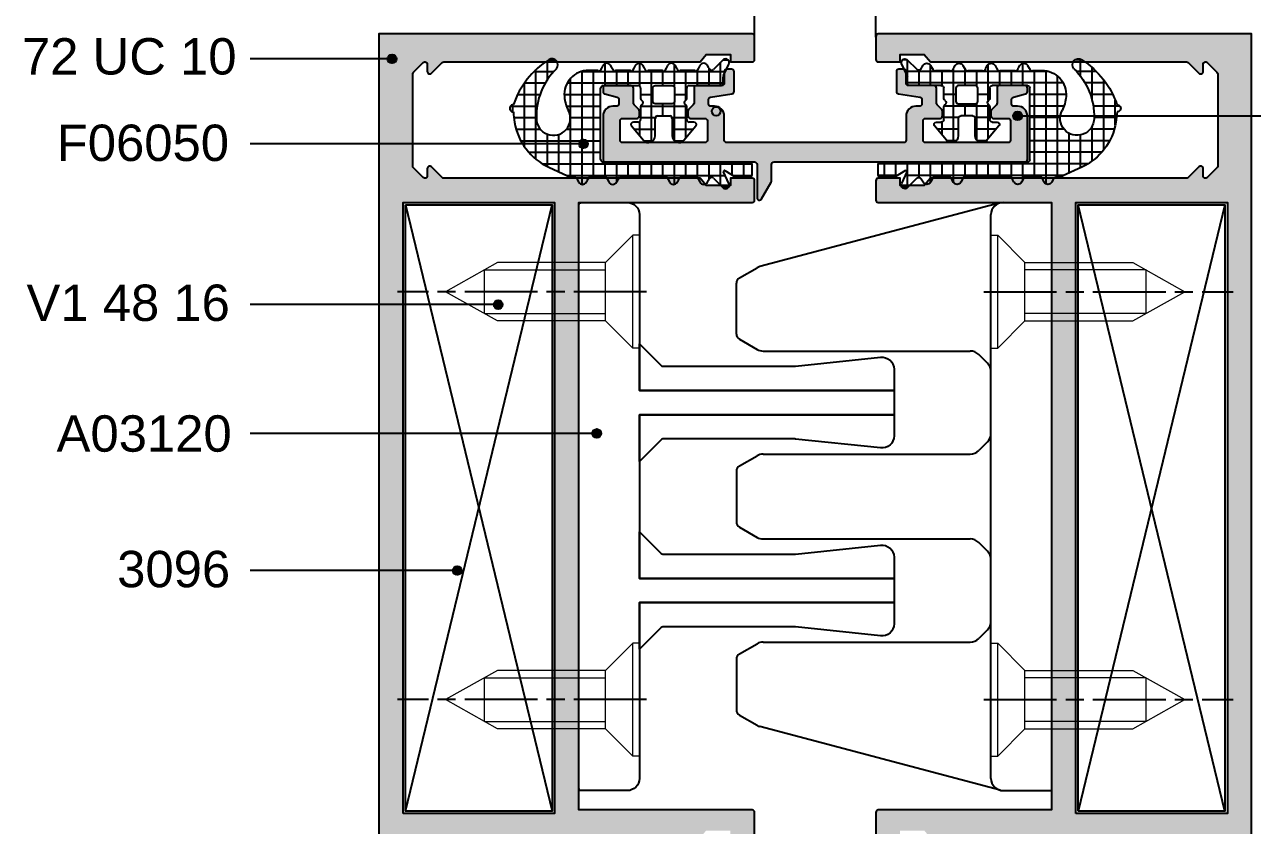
# Model space of a CAD drawing. Header units: millimetres. Extents: x -624 to 1947, y 11274 to 11571.
# Drawn here: x 614.5 to 715.8, y 11442.6 to 11508.7 of the extents above; entities that cross this region are included whole.
import ezdxf

# ---------------------------------------------------------------- set-up
doc = ezdxf.new("R2010")
doc.units = ezdxf.units.MM
doc.linetypes.add('AM_ISO08W050', pattern=[18, 12, -1.5, 3, -1.5])
doc.linetypes.add('AM_ISO08W050x2', pattern=[9, 6, -0.75, 1.5, -0.75])
for name, color, linetype in [('AKSESUAR', 7, 'Continuous'), ('AM_7N', 4, 'AM_ISO08W050'), ('Antet', 7, 'Continuous'), ('FITIL', 11, 'Continuous'), ('mennteşe_k', 5, 'Continuous')]:
    doc.layers.add(name, color=color, linetype=linetype)
doc.styles.get("Standard").update_dxf_attribs({"font": 'arial.ttf'})
doc.dimstyles.new('ISO-25', dxfattribs={"dimtxt": 2.5, "dimasz": 2.5, "dimexe": 1.25, "dimexo": 0.625, "dimtad": 1, "dimtxsty": 'Standard', "dimcen": 2.5, "dimadec": 0, "dimazin": 0, "dimtfac": 1, "dimtmove": 0, "dimatfit": 3, "dimfxl": 1, "dimarcsym": 0})

# ---------------------------------------------------------------- blocks, each defined once
blk = doc.blocks.new('*D126')
at = {"color": 0, "lineweight": -2}
for p, q in [((674.71, 11507.61), (674.71, 11516.67)), ((684.71, 11507.61), (684.71, 11516.67)), ((677.21, 11515.42), (682.21, 11515.42))]:
    blk.add_line(p, q, dxfattribs=at)
at = {"color": 0}
for points in [[(677.21, 11515.84), (677.21, 11515.01), (674.71, 11515.42)], [(682.21, 11515.01), (682.21, 11515.84), (684.71, 11515.42)]]:
    blk.add_solid(points, dxfattribs=at)
at = {"layer": 'Defpoints', "color": 0}
for p in [(684.71, 11515.42), (674.71, 11506.98), (684.71, 11506.98)]:
    blk.add_point(p, dxfattribs=at)
at = {"color": 0, "insert": (679.71, 11517.32), "char_height": 2.5, "attachment_point": 5}
blk.add_mtext('10', dxfattribs=at)
blk = doc.blocks.new('83')
at = {"color": 1, "linetype": 'Continuous', "lineweight": 15}
for p, q in [((-576.18, 12794.35), (-573.78, 12798.65)), ((-571.38, 12794.35), (-573.78, 12798.65)), ((-575.57, 12795.44), (-575.57, 12785.45)), ((-575.57, 12795.44), (-571.99, 12795.44)), ((-571.99, 12795.44), (-571.99, 12785.45)), ((-576.18, 12785.45), (-576.18, 12794.35)), ((-571.38, 12785.45), (-571.38, 12794.35)), ((-576.18, 12785.45), (-578.43, 12783.2)), ((-576.18, 12785.45), (-571.38, 12785.45)), ((-571.38, 12785.45), (-569.13, 12783.2)), ((-578.43, 12783.2), (-569.13, 12783.2)), ((-578.43, 12782.65), (-578.43, 12783.2)), ((-578.43, 12782.65), (-569.13, 12782.65)), ((-569.13, 12782.65), (-569.13, 12783.2))]:
    blk.add_line(p, q, dxfattribs=at)
blk = doc.blocks.new('F06050')
at = {"layer": 'FITIL'}
h = blk.add_hatch(dxfattribs=at)
h.set_pattern_fill('NET', color=256, scale=0.3, angle=90, style=0)
h.set_pattern_definition([(90, (67.23765, 22865.2147), (0.9525, 6e-17), []), (7e-15, (67.23765, 22865.2147), (1e-16, -0.9525), [])])
h.paths.add_polyline_path([(-638.14, 11461.73, -0.247183), (-635.32, 11458.02, -0.030584), (-635.23, 11457.17, -1.021663), (-635.23, 11456.57, -0.173102), (-638.13, 11452.87, -0.859224), (-638.78, 11453.61, 0.212622), (-637.12, 11457.7, 1.28004), (-639.76, 11457.04, -0.103308), (-639.43, 11455.9, -0.436971), (-641.42, 11453.75), (-642.1, 11453.75, -0.162003), (-642.22, 11453.79, 0.443891), (-642.37, 11453.76, 0.00929), (-642.37, 11453.75), (-642.48, 11453.57), (-642.6, 11453.35), (-642.62, 11453.32, -0.57735), (-643.23, 11453.32), (-643.33, 11453.5), (-643.37, 11453.57), (-643.38, 11453.6), (-643.48, 11453.75, 0.00929), (-643.48, 11453.76, 0.443891), (-643.62, 11453.79, -0.162003), (-643.74, 11453.75), (-644.78, 11453.75, -0.162003), (-644.9, 11453.79, 0.443891), (-645.05, 11453.76, 0.00929), (-645.05, 11453.75), (-645.16, 11453.57), (-645.28, 11453.35), (-645.3, 11453.32, -0.57735), (-645.91, 11453.32), (-646.01, 11453.5), (-646.05, 11453.57), (-646.06, 11453.6), (-646.16, 11453.75, 0.00929), (-646.16, 11453.76, 0.443891), (-646.3, 11453.79, -0.162003), (-646.42, 11453.75), (-647.44, 11453.75, -0.162003), (-647.56, 11453.79, 0.443891), (-647.71, 11453.76, 0.00929), (-647.71, 11453.75), (-647.82, 11453.57), (-647.94, 11453.35), (-647.96, 11453.32, -0.57735), (-648.57, 11453.32), (-648.67, 11453.5), (-648.71, 11453.57), (-648.72, 11453.6), (-648.82, 11453.75, 0.00929), (-648.82, 11453.76, 0.443891), (-648.96, 11453.79, -0.162003), (-649.08, 11453.75), (-650.1, 11453.75, -0.162003), (-650.22, 11453.79, 0.443891), (-650.37, 11453.76, 0.00929), (-650.37, 11453.75), (-650.48, 11453.57), (-650.6, 11453.35), (-650.62, 11453.32, -0.57735), (-651.23, 11453.32), (-651.33, 11453.5), (-651.37, 11453.57), (-651.38, 11453.6, 0.098243), (-651.46, 11453.68, 0.374563), (-651.72, 11453.67), (-652.56, 11452.84, -0.753554), (-652.99, 11453.22), (-652.55, 11454.17, 0.109518), (-652.52, 11454.3), (-652.52, 11454.8, -0.414214), (-652.32, 11455), (-649.72, 11455, 0.414214), (-649.52, 11455.2), (-649.52, 11456.05, -0.267949), (-649.42, 11456.22, 0.57735), (-649.42, 11456.57, -0.267949), (-649.52, 11456.74), (-649.52, 11457.8, 0.414214), (-649.72, 11458), (-650.12, 11458, -0.63707), (-650.28, 11458.32), (-649.29, 11459.5, -0.700208), (-648.32, 11459.15), (-648.32, 11457.7, 0.414214), (-648.12, 11457.5), (-647.12, 11457.5, 0.414214), (-646.92, 11457.7), (-646.92, 11459.15, -0.700208), (-645.96, 11459.5), (-644.97, 11458.32, -0.63707), (-645.12, 11458), (-645.52, 11458, 0.414214), (-645.72, 11457.8), (-645.72, 11456.74, -0.267949), (-645.82, 11456.57, 0.57735), (-645.82, 11456.22, -0.267949), (-645.72, 11456.05), (-645.72, 11455.2, 0.414214), (-645.52, 11455), (-642.62, 11455, 0.414214), (-642.42, 11455.2), (-642.42, 11461.1, 0.414214), (-642.62, 11461.3), (-654.72, 11461.3, -0.414214), (-654.92, 11461.5), (-654.92, 11462.35, -0.414214), (-654.72, 11462.55), (-653.68, 11462.55, -0.131652), (-653.53, 11462.51), (-652.67, 11462.01, 0.73323), (-652.55, 11462.12), (-652.99, 11463.07, -0.8391), (-652.51, 11463.41), (-651.73, 11462.62, 0.370786), (-651.47, 11462.6, 0.103445), (-651.38, 11462.7), (-651.37, 11462.72), (-651.33, 11462.8), (-651.23, 11462.97, -0.57735), (-650.62, 11462.97), (-650.6, 11462.95), (-650.48, 11462.72), (-650.37, 11462.54, 0.00929), (-650.37, 11462.53, 0.443891), (-650.22, 11462.51, -0.162003), (-650.1, 11462.55), (-649.24, 11462.55, -0.162003), (-649.12, 11462.51, 0.443891), (-648.98, 11462.53, 0.00929), (-648.98, 11462.54), (-648.88, 11462.7), (-648.87, 11462.72), (-648.83, 11462.8), (-648.73, 11462.97, -0.57735), (-648.12, 11462.97), (-648.1, 11462.95), (-647.98, 11462.72), (-647.87, 11462.54, 0.00929), (-647.87, 11462.53, 0.443891), (-647.72, 11462.51, -0.162003), (-647.6, 11462.55), (-644.24, 11462.55, -0.162003), (-644.12, 11462.51, 0.443891), (-643.98, 11462.53, 0.00929), (-643.98, 11462.54), (-643.88, 11462.7), (-643.87, 11462.72), (-643.83, 11462.8), (-643.73, 11462.97, -0.57735), (-643.12, 11462.97), (-643.1, 11462.95), (-642.98, 11462.72), (-642.87, 11462.54, 0.00929), (-642.87, 11462.53, 0.443891), (-642.72, 11462.51, -0.162003), (-642.6, 11462.55), (-641.74, 11462.55, -0.162003), (-641.62, 11462.51, 0.443891), (-641.48, 11462.53, 0.00929), (-641.48, 11462.54), (-641.38, 11462.7), (-641.37, 11462.72), (-641.33, 11462.8), (-641.23, 11462.97, -0.57735), (-640.62, 11462.97), (-640.6, 11462.95), (-640.48, 11462.72), (-640.46, 11462.7, 0.267949), (-640.2, 11462.55), (-640.11, 11462.55, -0.109518), (-639.69, 11462.45)])
h.paths.add_polyline_path([(-648.52, 11455.2, 0.414214), (-648.32, 11455), (-646.92, 11455, 0.414214), (-646.72, 11455.2), (-646.72, 11456.3, 0.414214), (-646.92, 11456.5), (-648.32, 11456.5, 0.414214), (-648.52, 11456.3)], flags=16)
for p, q in [((-651.73, 11462.62), (-652.51, 11463.41)), ((-653.68, 11462.55), (-654.72, 11462.55)), ((-652.67, 11462.01), (-653.53, 11462.51)), ((-652.99, 11463.07), (-652.55, 11462.12)), ((-651.37, 11462.72), (-651.38, 11462.7)), ((-651.33, 11462.8), (-651.37, 11462.72)), ((-651.23, 11462.97), (-651.33, 11462.8)), ((-650.6, 11462.95), (-650.62, 11462.97)), ((-650.48, 11462.72), (-650.6, 11462.95)), ((-650.37, 11462.54), (-650.48, 11462.72)), ((-649.24, 11462.55), (-650.1, 11462.55)), ((-648.88, 11462.7), (-648.98, 11462.54)), ((-648.87, 11462.72), (-648.88, 11462.7)), ((-648.83, 11462.8), (-648.87, 11462.72)), ((-648.73, 11462.97), (-648.83, 11462.8)), ((-648.1, 11462.95), (-648.12, 11462.97)), ((-647.98, 11462.72), (-648.1, 11462.95)), ((-647.87, 11462.54), (-647.98, 11462.72)), ((-644.24, 11462.55), (-647.6, 11462.55)), ((-643.88, 11462.7), (-643.98, 11462.54)), ((-643.87, 11462.72), (-643.88, 11462.7)), ((-643.83, 11462.8), (-643.87, 11462.72)), ((-643.73, 11462.97), (-643.83, 11462.8)), ((-643.1, 11462.95), (-643.12, 11462.97)), ((-642.98, 11462.72), (-643.1, 11462.95)), ((-642.87, 11462.54), (-642.98, 11462.72)), ((-641.74, 11462.55), (-642.6, 11462.55)), ((-641.38, 11462.7), (-641.48, 11462.54)), ((-641.37, 11462.72), (-641.38, 11462.7)), ((-641.33, 11462.8), (-641.37, 11462.72)), ((-641.23, 11462.97), (-641.33, 11462.8)), ((-640.6, 11462.95), (-640.62, 11462.97)), ((-640.48, 11462.72), (-640.6, 11462.95)), ((-640.46, 11462.7), (-640.48, 11462.72)), ((-640.11, 11462.55), (-640.2, 11462.55)), ((-638.14, 11461.73), (-639.69, 11462.45)), ((-654.92, 11462.35), (-654.92, 11461.5)), ((-654.72, 11461.3), (-642.62, 11461.3)), ((-642.42, 11461.1), (-642.42, 11455.2)), ((-649.29, 11459.5), (-650.28, 11458.32)), ((-644.97, 11458.32), (-645.96, 11459.5)), ((-648.32, 11457.7), (-648.32, 11459.15)), ((-646.92, 11459.15), (-646.92, 11457.7)), ((-650.12, 11458), (-649.72, 11458)), ((-649.52, 11457.8), (-649.52, 11456.74)), ((-647.12, 11457.5), (-648.12, 11457.5)), ((-645.72, 11456.74), (-645.72, 11457.8)), ((-645.52, 11458), (-645.12, 11458)), ((-649.52, 11456.05), (-649.52, 11455.2)), ((-645.72, 11455.2), (-645.72, 11456.05)), ((-652.52, 11454.8), (-652.52, 11454.3)), ((-649.72, 11455), (-652.32, 11455)), ((-642.62, 11455), (-645.52, 11455)), ((-652.55, 11454.17), (-652.99, 11453.22)), ((-652.56, 11452.84), (-651.72, 11453.67)), ((-651.38, 11453.6), (-651.37, 11453.57)), ((-651.37, 11453.57), (-651.33, 11453.5)), ((-651.33, 11453.5), (-651.23, 11453.32)), ((-650.62, 11453.32), (-650.6, 11453.35)), ((-650.6, 11453.35), (-650.48, 11453.57)), ((-650.48, 11453.57), (-650.37, 11453.75)), ((-650.1, 11453.75), (-649.08, 11453.75)), ((-648.82, 11453.75), (-648.72, 11453.6)), ((-648.72, 11453.6), (-648.71, 11453.57)), ((-648.71, 11453.57), (-648.67, 11453.5)), ((-648.67, 11453.5), (-648.57, 11453.32)), ((-647.96, 11453.32), (-647.94, 11453.35)), ((-647.94, 11453.35), (-647.82, 11453.57)), ((-647.82, 11453.57), (-647.71, 11453.75)), ((-647.44, 11453.75), (-646.42, 11453.75)), ((-646.16, 11453.75), (-646.06, 11453.6)), ((-646.06, 11453.6), (-646.05, 11453.57)), ((-646.05, 11453.57), (-646.01, 11453.5)), ((-646.01, 11453.5), (-645.91, 11453.32)), ((-645.3, 11453.32), (-645.28, 11453.35)), ((-645.28, 11453.35), (-645.16, 11453.57)), ((-645.16, 11453.57), (-645.05, 11453.75)), ((-644.78, 11453.75), (-643.74, 11453.75)), ((-643.48, 11453.75), (-643.38, 11453.6)), ((-643.38, 11453.6), (-643.37, 11453.57)), ((-643.37, 11453.57), (-643.33, 11453.5)), ((-643.33, 11453.5), (-643.23, 11453.32)), ((-642.62, 11453.32), (-642.6, 11453.35)), ((-642.6, 11453.35), (-642.48, 11453.57)), ((-642.48, 11453.57), (-642.37, 11453.75)), ((-642.1, 11453.75), (-641.42, 11453.75))]:
    blk.add_line(p, q, dxfattribs=at)
blk.add_lwpolyline([(-646.92, 11455), (-648.32, 11455, -0.414214), (-648.52, 11455.2), (-648.52, 11456.3, -0.414214), (-648.32, 11456.5), (-646.92, 11456.5, -0.414214), (-646.72, 11456.3), (-646.72, 11455.2, -0.414214)], format="xyb", close=True, dxfattribs=at)
for centre, radius, start, end in [((-652.72, 11463.2), 0.3, 45, 205), ((-654.72, 11462.35), 0.2, 90, 180), ((-653.68, 11462.25), 0.3, 60, 90), ((-651.58, 11462.77), 0.2, 225, 306.3763), ((-651.64, 11462.85), 0.3, 306.3763, 330), ((-650.92, 11462.8), 0.35, 30, 150), ((-650.28, 11462.59), 0.1, 208.9355, 211.0645), ((-650.28, 11462.59), 0.1, 211.0645, 306.8086), ((-650.1, 11462.35), 0.2, 90, 126.8086), ((-649.24, 11462.35), 0.2, 53.1914, 90), ((-649.06, 11462.59), 0.1, 233.1914, 328.9355), ((-649.06, 11462.59), 0.1, 328.9355, 331.0645), ((-648.42, 11462.8), 0.35, 30, 150), ((-647.78, 11462.59), 0.1, 208.9355, 211.0645), ((-647.78, 11462.59), 0.1, 211.0645, 306.8086), ((-647.6, 11462.35), 0.2, 90, 126.8086), ((-644.24, 11462.35), 0.2, 53.1914, 90), ((-644.06, 11462.59), 0.1, 233.1914, 328.9355), ((-644.06, 11462.59), 0.1, 328.9355, 331.0645), ((-643.42, 11462.8), 0.35, 30, 150), ((-642.78, 11462.59), 0.1, 208.9355, 211.0645), ((-642.78, 11462.59), 0.1, 211.0645, 306.8086), ((-642.6, 11462.35), 0.2, 90, 126.8086), ((-641.74, 11462.35), 0.2, 53.1914, 90), ((-641.56, 11462.59), 0.1, 233.1914, 328.9355), ((-641.56, 11462.59), 0.1, 328.9355, 331.0645), ((-640.92, 11462.8), 0.35, 30, 150), ((-640.2, 11462.85), 0.3, 210, 270), ((-640.11, 11461.55), 1, 65, 90), ((-654.72, 11461.5), 0.2, 180, 270), ((-652.63, 11462.08), 0.0845, 240, 25), ((-640.25, 11457.2), 5, 9.463, 65), ((-642.62, 11461.1), 0.2, 0, 90), ((-648.87, 11459.15), 0.547, 0, 140), ((-646.37, 11459.15), 0.547, 40, 180), ((-650.12, 11458.2), 0.2, 140, 270), ((-645.12, 11458.2), 0.2, 270, 40), ((-638.52, 11457.7), 1.4, 0, 208.0085), ((-649.72, 11457.8), 0.2, 0, 90), ((-648.12, 11457.7), 0.2, 180, 270), ((-647.12, 11457.7), 0.2, 270, 360), ((-645.52, 11457.8), 0.2, 90, 180), ((-642.54, 11457.52), 5.42, 313.8732, 1.8875), ((-642.22, 11456.87), 7, 2.4557, 9.463), ((-649.32, 11456.74), 0.2, 180, 240), ((-649.52, 11456.4), 0.2, 300, 60), ((-645.72, 11456.4), 0.2, 120, 240), ((-645.92, 11456.74), 0.2, 300, 360), ((-642.32, 11455.68), 2.9, 4.4157, 28.0085), ((-641.87, 11458.79), 7, 302.2231, 341.5059), ((-635.22, 11456.87), 0.3, 268.7721, 91.2279), ((-649.32, 11456.05), 0.2, 120, 180), ((-645.92, 11456.05), 0.2, 0, 60), ((-641.42, 11455.75), 2, 270, 4.4157), ((-652.82, 11454.3), 0.3, 335, 360), ((-652.32, 11454.8), 0.2, 90, 180), ((-649.72, 11455.2), 0.2, 270, 0), ((-645.52, 11455.2), 0.2, 180, 270), ((-642.62, 11455.2), 0.2, 270, 0), ((-651.58, 11453.53), 0.2, 52.4436, 134.5799), ((-651.64, 11453.45), 0.3, 30, 52.4436), ((-650.92, 11453.5), 0.35, 210, 330), ((-650.28, 11453.71), 0.1, 53.1914, 148.9355), ((-650.28, 11453.71), 0.1, 148.9355, 151.0645), ((-650.1, 11453.95), 0.2, 233.1914, 270), ((-649.08, 11453.95), 0.2, 270, 306.8086), ((-648.9, 11453.71), 0.1, 31.0645, 126.8086), ((-648.9, 11453.71), 0.1, 28.9355, 31.0645), ((-648.26, 11453.5), 0.35, 210, 330), ((-647.62, 11453.71), 0.1, 53.1914, 148.9355), ((-647.62, 11453.71), 0.1, 148.9355, 151.0645), ((-647.44, 11453.95), 0.2, 233.1914, 270), ((-646.42, 11453.95), 0.2, 270, 306.8086), ((-646.24, 11453.71), 0.1, 31.0645, 126.8086), ((-646.24, 11453.71), 0.1, 28.9355, 31.0645), ((-645.6, 11453.5), 0.35, 210, 330), ((-644.96, 11453.71), 0.1, 53.1914, 148.9355), ((-644.96, 11453.71), 0.1, 148.9355, 151.0645), ((-644.78, 11453.95), 0.2, 233.1914, 270), ((-643.74, 11453.95), 0.2, 270, 306.8086), ((-643.56, 11453.71), 0.1, 31.0645, 126.8086), ((-643.56, 11453.71), 0.1, 28.9355, 31.0645), ((-642.92, 11453.5), 0.35, 210, 330), ((-642.28, 11453.71), 0.1, 53.1914, 148.9355), ((-642.28, 11453.71), 0.1, 148.9355, 151.0645), ((-642.1, 11453.95), 0.2, 233.1914, 270), ((-638.4, 11453.29), 0.5, 139.5433, 302.2231), ((-652.72, 11453.1), 0.3, 155, 303)]:
    blk.add_arc(centre, radius, start, end, dxfattribs=at)

msp = doc.modelspace()

# ---------------------------------------------------------------- hatches: boundary and pattern name
msp.add_hatch(color=7).paths.add_polyline_path([(676.306, 11497.327), (697.006, 11497.327, 0.4142136), (697.206, 11497.527), (697.206, 11501.127, 0.4142136), (696.406, 11501.927), (696.106, 11501.927, -0.4142136), (695.906, 11502.127), (695.906, 11502.474, -0.3398609), (696.055, 11502.667), (697.058, 11502.934, 0.3398609), (697.206, 11503.127), (697.206, 11503.427, 0.4142136), (697.006, 11503.627), (694.906, 11503.627, 0.4142136), (694.706, 11503.427), (694.706, 11502.193, -0.1989124), (694.648, 11502.052), (694.265, 11501.669, 0.1989124), (694.206, 11501.527), (694.206, 11501.127, 0.4142136), (694.406, 11500.927), (695.606, 11500.927, -0.4142136), (695.806, 11500.727), (695.806, 11499.127, -0.4142136), (695.606, 11498.927), (688.806, 11498.927, -0.4142136), (688.606, 11499.127), (688.606, 11500.727, -0.4142136), (688.806, 11500.927), (690.006, 11500.927, 0.4142136), (690.206, 11501.127), (690.206, 11501.527, 0.1989124), (690.148, 11501.669), (689.765, 11502.052, -0.1989124), (689.706, 11502.193), (689.706, 11503.427, 0.4142136), (689.506, 11503.627), (687.406, 11503.627, -0.4142136), (687.206, 11503.827), (687.206, 11504.777, 0.4142136), (687.006, 11504.977), (686.606, 11504.977, 0.4142136), (686.406, 11504.777), (686.406, 11503.143, 0.3696029), (686.575, 11502.945), (688.358, 11502.667, -0.3398609), (688.506, 11502.474), (688.506, 11502.127, -0.4142136), (688.306, 11501.927), (688.006, 11501.927, 0.4142136), (687.206, 11501.127), (687.206, 11499.127, -0.4142136), (687.006, 11498.927), (672.406, 11498.927, -0.4142136), (672.206, 11499.127), (672.206, 11501.127, 0.4142136), (671.406, 11501.927), (671.106, 11501.927, -0.4142136), (670.906, 11502.127), (670.906, 11502.474, -0.3398609), (671.055, 11502.667), (672.837, 11502.945, 0.3696029), (673.006, 11503.143), (673.006, 11504.777, 0.4142136), (672.806, 11504.977), (672.406, 11504.977, 0.4142136), (672.206, 11504.777), (672.206, 11503.827, -0.4142136), (672.006, 11503.627), (669.906, 11503.627, 0.4142136), (669.706, 11503.427), (669.706, 11502.193, -0.1989124), (669.648, 11502.052), (669.265, 11501.669, 0.1989124), (669.206, 11501.527), (669.206, 11501.127, 0.4142136), (669.406, 11500.927), (670.606, 11500.927, -0.4142136), (670.806, 11500.727), (670.806, 11499.127, -0.4142136), (670.606, 11498.927), (663.806, 11498.927, -0.4142136), (663.606, 11499.127), (663.606, 11500.727, -0.4142136), (663.806, 11500.927), (665.006, 11500.927, 0.4142136), (665.206, 11501.127), (665.206, 11501.527, 0.1989124), (665.148, 11501.669), (664.765, 11502.052, -0.1989124), (664.706, 11502.193), (664.706, 11503.427, 0.4142136), (664.506, 11503.627), (662.406, 11503.627, 0.4142136), (662.206, 11503.427), (662.206, 11503.127, 0.3398609), (662.355, 11502.934), (663.358, 11502.667, -0.3398609), (663.506, 11502.474), (663.506, 11502.127, -0.4142136), (663.306, 11501.927), (663.006, 11501.927, 0.4142136), (662.206, 11501.127), (662.206, 11497.527, 0.4142136), (662.406, 11497.327), (674.706, 11497.327, -0.4142136), (674.906, 11497.127), (674.906, 11494.377, 0.767327), (675.279, 11494.277), (676.079, 11495.663, 0.1316525), (676.106, 11495.763), (676.106, 11497.127, -0.4142136)])
at = {"layer": 'AKSESUAR', "linetype": 'ByBlock'}
h = msp.add_hatch(color=30, dxfattribs=at)
h.paths.add_polyline_path([(674.506, 11507.885), (643.706, 11507.885), (643.706, 11398.085, 0.4142136), (643.906, 11397.885), (645.591, 11397.885, 0.2679492), (645.764, 11397.985), (645.879, 11398.185, 0.1316525), (645.906, 11398.285), (645.906, 11398.685, 0.4142136), (645.706, 11398.885), (645.111, 11398.885, -0.5038104), (644.824, 11399.272, -0.7405316), (649.989, 11399.272, -0.5038104), (649.702, 11398.885), (649.106, 11398.885, 0.4142136), (648.906, 11398.685), (648.906, 11398.285, 0.1316525), (648.933, 11398.185), (649.049, 11397.985, 0.2679492), (649.222, 11397.885), (666.006, 11397.885, 0.4142136), (666.206, 11398.085), (666.206, 11398.573), (665.706, 11398.885), (666.206, 11399.197), (666.206, 11400.373), (665.706, 11400.685), (666.206, 11400.997), (666.206, 11402.173), (665.706, 11402.485), (666.206, 11402.797), (666.206, 11403.973), (665.706, 11404.285), (666.206, 11404.597), (666.206, 11405.285, 0.1989124), (666.148, 11405.426), (665.465, 11406.109, -0.1989124), (665.406, 11406.251), (665.406, 11407.585, -0.4142136), (666.406, 11408.585), (669.206, 11408.585, -0.4142136), (670.206, 11407.585), (670.206, 11405.497), (670.706, 11405.185), (670.206, 11404.873), (670.206, 11403.697), (670.706, 11403.385), (670.206, 11403.073), (670.206, 11401.897), (670.706, 11401.585), (670.206, 11401.273), (670.206, 11400.097), (670.706, 11399.785), (670.206, 11399.473), (670.206, 11398.385), (670.706, 11397.885), (674.506, 11397.885, 0.4142136), (674.706, 11398.085), (674.706, 11399.085, 0.4142136), (674.506, 11399.285), (672.406, 11399.285, -0.420959), (672.206, 11399.49), (672.406, 11408.196, -0.4075001), (672.906, 11408.685), (674.506, 11408.685, 0.4142136), (674.706, 11408.885), (674.706, 11411.285, 0.2679492), (674.606, 11411.458), (674.433, 11411.558, 0.1316525), (674.333, 11411.585), (673.906, 11411.585, 0.4142136), (673.706, 11411.385), (673.706, 11410.285, -0.4142136), (673.506, 11410.085), (671.919, 11410.085, -0.1049636), (671.512, 11410.171), (669.876, 11410.899, 0.1049636), (669.47, 11410.985), (666.006, 11410.985, -0.4142136), (665.806, 11411.185), (665.806, 11417.885, -0.4142136), (666.006, 11418.085), (673.506, 11418.085, -0.4142136), (673.706, 11417.885), (673.706, 11416.785, 0.4142136), (673.906, 11416.585), (674.333, 11416.585, 0.1316525), (674.433, 11416.612), (674.606, 11416.712, 0.2679492), (674.706, 11416.885), (674.706, 11419.885, 0.4142136), (674.506, 11420.085), (672.706, 11420.085), (672.706, 11419.485), (670.706, 11419.485), (670.203, 11420.085), (649.072, 11420.085, -0.1989124), (648.931, 11420.144), (648.048, 11421.026, 0.6681786), (647.706, 11420.885), (647.706, 11420.285, -0.6681786), (647.365, 11420.144), (646.565, 11420.944, -0.1989124), (646.506, 11421.085), (646.506, 11428.685, -0.1989124), (646.565, 11428.826), (647.365, 11429.626, -0.6681786), (647.706, 11429.485), (647.706, 11428.885, 0.6681786), (648.048, 11428.744), (648.931, 11429.626, -0.1989124), (649.072, 11429.685), (670.203, 11429.685), (670.706, 11430.285), (672.706, 11430.285), (672.706, 11429.685), (674.506, 11429.685, 0.4142136), (674.706, 11429.885), (674.706, 11431.785, 0.4142136), (674.506, 11431.985), (672.706, 11431.985), (672.706, 11431.385), (670.706, 11431.385), (670.203, 11431.985), (649.072, 11431.985, -0.1989124), (648.931, 11432.044), (648.048, 11432.926, 0.6681786), (647.706, 11432.785), (647.706, 11432.185, -0.6681786), (647.365, 11432.044), (646.565, 11432.844, -0.1989124), (646.506, 11432.985), (646.506, 11440.585, -0.1989124), (646.565, 11440.726), (647.365, 11441.526, -0.6681786), (647.706, 11441.385), (647.706, 11440.785, 0.6681786), (648.048, 11440.644), (648.931, 11441.526, -0.1989124), (649.072, 11441.585), (670.203, 11441.585), (670.706, 11442.185), (672.706, 11442.185), (672.706, 11441.585), (674.506, 11441.585, 0.4142136), (674.706, 11441.785), (674.706, 11443.685, 0.4142136), (674.506, 11443.885), (660.206, 11443.885), (660.206, 11493.985), (674.506, 11493.985, 0.4142136), (674.706, 11494.185), (674.706, 11495.785, 0.4142136), (674.506, 11495.985), (672.706, 11495.985), (672.706, 11495.385), (670.706, 11495.385), (670.203, 11495.985), (649.072, 11495.985, -0.1989124), (648.931, 11496.044), (648.048, 11496.926, 0.6681786), (647.706, 11496.785), (647.706, 11496.185, -0.6681786), (647.365, 11496.044), (646.565, 11496.844, -0.1989124), (646.506, 11496.985), (646.506, 11504.585, -0.1989124), (646.565, 11504.726), (647.365, 11505.526, -0.6681786), (647.706, 11505.385), (647.706, 11504.785, 0.6681786), (648.048, 11504.644), (648.931, 11505.526, -0.1989124), (649.072, 11505.585), (670.203, 11505.585), (670.706, 11506.185), (672.706, 11506.185), (672.706, 11505.585), (674.506, 11505.585, 0.4142136), (674.706, 11505.785), (674.706, 11507.685, 0.4142136)])
h.paths.add_polyline_path([(663.706, 11399.885), (651.802, 11399.885), (651.802, 11402.985, 0.4142136), (651.602, 11403.185), (645.906, 11403.185, -0.4142136), (645.706, 11403.385), (645.706, 11417.685, -0.4142136), (646.106, 11418.085), (649.644, 11418.085, -0.2216947), (649.95, 11417.942), (651.449, 11416.156, 0.7002075), (651.802, 11416.285), (651.802, 11418.085), (663.706, 11418.085)], flags=16)
h.paths.add_polyline_path([(658.206, 11443.585), (645.706, 11443.585), (645.706, 11493.985), (658.206, 11493.985)], flags=16)
h = msp.add_hatch(color=30, dxfattribs=at)
h.paths.add_polyline_path([(684.906, 11507.885), (715.706, 11507.885), (715.706, 11398.085, -0.4142136), (715.506, 11397.885), (713.822, 11397.885, -0.2679492), (713.649, 11397.985), (713.533, 11398.185, -0.1316525), (713.506, 11398.285), (713.506, 11398.685, -0.4142136), (713.706, 11398.885), (714.302, 11398.885, 0.5038104), (714.589, 11399.272, 0.7405316), (709.424, 11399.272, 0.5038104), (709.711, 11398.885), (710.306, 11398.885, -0.4142136), (710.506, 11398.685), (710.506, 11398.285, -0.1316525), (710.479, 11398.185), (710.364, 11397.985, -0.2679492), (710.191, 11397.885), (693.406, 11397.885, -0.4142136), (693.206, 11398.085), (693.206, 11398.573), (693.706, 11398.885), (693.206, 11399.197), (693.206, 11400.373), (693.706, 11400.685), (693.206, 11400.997), (693.206, 11402.173), (693.706, 11402.485), (693.206, 11402.797), (693.206, 11403.973), (693.706, 11404.285), (693.206, 11404.597), (693.206, 11405.285, -0.1989124), (693.265, 11405.426), (693.948, 11406.109, 0.1989124), (694.006, 11406.251), (694.006, 11407.585, 0.4142136), (693.006, 11408.585), (690.206, 11408.585, 0.4142136), (689.206, 11407.585), (689.206, 11405.497), (688.706, 11405.185), (689.206, 11404.873), (689.206, 11403.697), (688.706, 11403.385), (689.206, 11403.073), (689.206, 11401.897), (688.706, 11401.585), (689.206, 11401.273), (689.206, 11400.097), (688.706, 11399.785), (689.206, 11399.473), (689.206, 11398.385), (688.706, 11397.885), (684.906, 11397.885, -0.4142136), (684.706, 11398.085), (684.706, 11399.085, -0.4142136), (684.906, 11399.285), (687.006, 11399.285, 0.420959), (687.206, 11399.49), (687.006, 11408.196, 0.4075001), (686.506, 11408.685), (684.906, 11408.685, -0.4142136), (684.706, 11408.885), (684.706, 11411.285, -0.2679492), (684.806, 11411.458), (684.979, 11411.558, -0.1316525), (685.079, 11411.585), (685.506, 11411.585, -0.4142136), (685.706, 11411.385), (685.706, 11410.285, 0.4142136), (685.906, 11410.085), (687.494, 11410.085, 0.1049636), (687.9, 11410.171), (689.537, 11410.899, -0.1049636), (689.943, 11410.985), (693.406, 11410.985, 0.4142136), (693.606, 11411.185), (693.606, 11417.885, 0.4142136), (693.406, 11418.085), (685.906, 11418.085, 0.4142136), (685.706, 11417.885), (685.706, 11416.785, -0.4142136), (685.506, 11416.585), (685.079, 11416.585, -0.1316525), (684.979, 11416.612), (684.806, 11416.712, -0.2679492), (684.706, 11416.885), (684.706, 11419.885, -0.4142136), (684.906, 11420.085), (686.706, 11420.085), (686.706, 11419.485), (688.706, 11419.485), (689.21, 11420.085), (710.341, 11420.085, 0.1989124), (710.482, 11420.144), (711.365, 11421.026, -0.6681786), (711.706, 11420.885), (711.706, 11420.285, 0.6681786), (712.048, 11420.144), (712.848, 11420.944, 0.1989124), (712.906, 11421.085), (712.906, 11428.685, 0.1989124), (712.848, 11428.826), (712.048, 11429.626, 0.6681786), (711.706, 11429.485), (711.706, 11428.885, -0.6681786), (711.365, 11428.744), (710.482, 11429.626, 0.1989124), (710.341, 11429.685), (689.21, 11429.685), (688.706, 11430.285), (686.706, 11430.285), (686.706, 11429.685), (684.906, 11429.685, -0.4142136), (684.706, 11429.885), (684.706, 11431.785, -0.4142136), (684.906, 11431.985), (686.706, 11431.985), (686.706, 11431.385), (688.706, 11431.385), (689.21, 11431.985), (710.341, 11431.985, 0.1989124), (710.482, 11432.044), (711.365, 11432.926, -0.6681786), (711.706, 11432.785), (711.706, 11432.185, 0.6681786), (712.048, 11432.044), (712.848, 11432.844, 0.1989124), (712.906, 11432.985), (712.906, 11440.585, 0.1989124), (712.848, 11440.726), (712.048, 11441.526, 0.6681786), (711.706, 11441.385), (711.706, 11440.785, -0.6681786), (711.365, 11440.644), (710.482, 11441.526, 0.1989124), (710.341, 11441.585), (689.21, 11441.585), (688.706, 11442.185), (686.706, 11442.185), (686.706, 11441.585), (684.906, 11441.585, -0.4142136), (684.706, 11441.785), (684.706, 11443.685, -0.4142136), (684.906, 11443.885), (699.206, 11443.885), (699.206, 11493.985), (684.906, 11493.985, -0.4142136), (684.706, 11494.185), (684.706, 11495.785, -0.4142136), (684.906, 11495.985), (686.706, 11495.985), (686.706, 11495.385), (688.706, 11495.385), (689.21, 11495.985), (710.341, 11495.985, 0.1989124), (710.482, 11496.044), (711.365, 11496.926, -0.6681786), (711.706, 11496.785), (711.706, 11496.185, 0.6681786), (712.048, 11496.044), (712.848, 11496.844, 0.1989124), (712.906, 11496.985), (712.906, 11504.585, 0.1989124), (712.848, 11504.726), (712.048, 11505.526, 0.6681786), (711.706, 11505.385), (711.706, 11504.785, -0.6681786), (711.365, 11504.644), (710.482, 11505.526, 0.1989124), (710.341, 11505.585), (689.21, 11505.585), (688.706, 11506.185), (686.706, 11506.185), (686.706, 11505.585), (684.906, 11505.585, -0.4142136), (684.706, 11505.785), (684.706, 11507.685, -0.4142136)])
h.paths.add_polyline_path([(695.706, 11399.885), (707.611, 11399.885), (707.611, 11402.985, -0.4142136), (707.811, 11403.185), (713.506, 11403.185, 0.4142136), (713.706, 11403.385), (713.706, 11417.685, 0.4142136), (713.306, 11418.085), (709.769, 11418.085, 0.2216947), (709.462, 11417.942), (707.964, 11416.156, -0.7002075), (707.611, 11416.285), (707.611, 11418.085), (695.706, 11418.085)], flags=16)
h.paths.add_polyline_path([(701.206, 11443.585), (713.706, 11443.585), (713.706, 11493.985), (701.206, 11493.985)], flags=16)
at = {"layer": 'Antet'}
h = msp.add_hatch(dxfattribs=at)
h.set_pattern_fill('LINE', color=0, scale=0.5, angle=45, style=0)
h.set_pattern_definition([(135, (-381.56188, 11469.99785), (0.044194174, 0.044194174), [])])
edge = h.paths.add_edge_path()
edge.add_arc((644.794, 11505.826), 0.362, -180, 180, ccw=False)
h = msp.add_hatch(dxfattribs=at)
h.set_pattern_fill('LINE', color=0, scale=0.5, angle=45, style=0)
h.set_pattern_definition([(135, (-329.949985, 11465.29898), (0.044194174, 0.044194174), [])])
edge = h.paths.add_edge_path()
edge.add_arc((696.406, 11501.127), 0.362, -180, 180, ccw=False)
h = msp.add_hatch(color=0, dxfattribs=at)
h.set_gradient(color1=(77, 0, 0))
edge = h.paths.add_edge_path()
edge.add_arc((696.406, 11501.127), 0.362, 0, 360)
h = msp.add_hatch(dxfattribs=at)
h.set_pattern_fill('LINE', color=0, scale=0.5, angle=45, style=0)
h.set_pattern_definition([(135, (-365.77321, 11462.98706), (0.044194174, 0.044194174), [])])
edge = h.paths.add_edge_path()
edge.add_arc((660.583, 11498.816), 0.362, -180, 180, ccw=False)
h = msp.add_hatch(dxfattribs=at)
h.set_pattern_fill('LINE', color=0, scale=0.5, angle=45, style=0)
h.set_pattern_definition([(135, (-372.80329, 11449.731115), (0.044194174, 0.044194174), [])])
edge = h.paths.add_edge_path()
edge.add_arc((653.553, 11485.56), 0.362, -180, 180, ccw=False)
h = msp.add_hatch(dxfattribs=at)
h.set_pattern_fill('LINE', color=0, scale=0.5, angle=45, style=0)
h.set_pattern_definition([(135, (-364.676705, 11439.11505), (0.044194174, 0.044194174), [])])
edge = h.paths.add_edge_path()
edge.add_arc((661.68, 11474.944), 0.362, -180, 180, ccw=False)
h = msp.add_hatch(dxfattribs=at)
h.set_pattern_fill('LINE', color=0, scale=0.5, angle=45, style=0)
h.set_pattern_definition([(135, (-376.179706, 11427.79888), (0.044194174, 0.044194174), [])])
edge = h.paths.add_edge_path()
edge.add_arc((650.177, 11463.627), 0.362, -180, 180, ccw=False)

# ---------------------------------------------------------------- linework, layer by layer
at = {"color": 140}
for p, q in [((644.794, 11505.826), (633.084, 11505.826)), ((696.406, 11501.127), (723.975, 11501.127)), ((660.583, 11498.816), (633.084, 11498.816)), ((653.553, 11485.56), (633.084, 11485.56)), ((661.68, 11474.944), (633.084, 11474.944)), ((650.177, 11463.627), (633.084, 11463.627))]:
    msp.add_line(p, q, dxfattribs=at)
at = {"color": 3}
for p, q in [((645.906, 11443.785), (658.006, 11493.785)), ((645.906, 11493.785), (658.006, 11443.785)), ((713.506, 11443.785), (701.406, 11493.785)), ((713.506, 11493.785), (701.406, 11443.785))]:
    msp.add_line(p, q, dxfattribs=at)
at = {"color": 0}
for points in [[(674.706, 11441.785), (674.706, 11443.685, 0.4142136), (674.506, 11443.885), (660.206, 11443.885), (660.206, 11493.985), (674.506, 11493.985, 0.4142136), (674.706, 11494.185), (674.706, 11495.785, 0.4142136), (674.506, 11495.985), (672.706, 11495.985), (672.706, 11495.385), (670.706, 11495.385), (670.203, 11495.985), (649.072, 11495.985, -0.1989124), (648.931, 11496.044), (648.048, 11496.926, 0.6681786), (647.706, 11496.785), (647.706, 11496.185, -0.6681786), (647.365, 11496.044), (646.565, 11496.844, -0.1989124), (646.506, 11496.985), (646.506, 11504.585, -0.1989124), (646.565, 11504.726), (647.365, 11505.526, -0.6681786), (647.706, 11505.385), (647.706, 11504.785, 0.6681786), (648.048, 11504.644), (648.931, 11505.526, -0.1989124), (649.072, 11505.585), (670.203, 11505.585), (670.706, 11506.185), (672.706, 11506.185), (672.706, 11505.585), (674.506, 11505.585, 0.4142136), (674.706, 11505.785), (674.706, 11507.685, 0.4142136), (674.506, 11507.885), (643.706, 11507.885), (643.706, 11398.085, 0.4142136)], [(715.706, 11398.085), (715.706, 11507.885), (684.906, 11507.885, 0.4142136), (684.706, 11507.685), (684.706, 11505.785, 0.4142136), (684.906, 11505.585), (686.706, 11505.585), (686.706, 11506.185), (688.706, 11506.185), (689.21, 11505.585), (710.341, 11505.585, -0.1989124), (710.482, 11505.526), (711.365, 11504.644, 0.6681786), (711.706, 11504.785), (711.706, 11505.385, -0.6681786), (712.048, 11505.526), (712.848, 11504.726, -0.1989124), (712.906, 11504.585), (712.906, 11496.985, -0.1989124), (712.848, 11496.844), (712.048, 11496.044, -0.6681786), (711.706, 11496.185), (711.706, 11496.785, 0.6681786), (711.365, 11496.926), (710.482, 11496.044, -0.1989124), (710.341, 11495.985), (689.21, 11495.985), (688.706, 11495.385), (686.706, 11495.385), (686.706, 11495.985), (684.906, 11495.985, 0.4142136), (684.706, 11495.785), (684.706, 11494.185, 0.4142136), (684.906, 11493.985), (699.206, 11493.985), (699.206, 11443.885), (684.906, 11443.885, 0.4142136), (684.706, 11443.685), (684.706, 11441.785, 0.4142136)]]:
    msp.add_lwpolyline(points, format="xyb", dxfattribs=at)
msp.add_lwpolyline([(697.206, 11497.527), (697.206, 11501.127, 0.4142136), (696.406, 11501.927), (696.106, 11501.927, -0.4142136), (695.906, 11502.127), (695.906, 11502.474, -0.3398609), (696.055, 11502.667), (697.058, 11502.934, 0.3398609), (697.206, 11503.127), (697.206, 11503.427, 0.4142136), (697.006, 11503.627), (694.906, 11503.627, 0.4142136), (694.706, 11503.427), (694.706, 11502.193, -0.1989124), (694.648, 11502.052), (694.265, 11501.669, 0.1989124), (694.206, 11501.527), (694.206, 11501.127, 0.4142136), (694.406, 11500.927), (695.606, 11500.927, -0.4142136), (695.806, 11500.727), (695.806, 11499.127, -0.4142136), (695.606, 11498.927), (688.806, 11498.927, -0.4142136), (688.606, 11499.127), (688.606, 11500.727, -0.4142136), (688.806, 11500.927), (690.006, 11500.927, 0.4142136), (690.206, 11501.127), (690.206, 11501.527, 0.1989124), (690.148, 11501.669), (689.765, 11502.052, -0.1989124), (689.706, 11502.193), (689.706, 11503.427, 0.4142136), (689.506, 11503.627), (687.406, 11503.627, -0.4142136), (687.206, 11503.827), (687.206, 11504.777, 0.4142136), (687.006, 11504.977), (686.606, 11504.977, 0.4142136), (686.406, 11504.777), (686.406, 11503.143, 0.3696029), (686.575, 11502.945), (688.358, 11502.667, -0.3398609), (688.506, 11502.474), (688.506, 11502.127, -0.4142136), (688.306, 11501.927), (688.006, 11501.927, 0.4142136), (687.206, 11501.127), (687.206, 11499.127, -0.4142136), (687.006, 11498.927), (672.406, 11498.927, -0.4142136), (672.206, 11499.127), (672.206, 11501.127, 0.4142136), (671.406, 11501.927), (671.106, 11501.927, -0.4142136), (670.906, 11502.127), (670.906, 11502.474, -0.3398609), (671.055, 11502.667), (672.837, 11502.945, 0.3696029), (673.006, 11503.143), (673.006, 11504.777, 0.4142136), (672.806, 11504.977), (672.406, 11504.977, 0.4142136), (672.206, 11504.777), (672.206, 11503.827, -0.4142136), (672.006, 11503.627), (669.906, 11503.627, 0.4142136), (669.706, 11503.427), (669.706, 11502.193, -0.1989124), (669.648, 11502.052), (669.265, 11501.669, 0.1989124), (669.206, 11501.527), (669.206, 11501.127, 0.4142136), (669.406, 11500.927), (670.606, 11500.927, -0.4142136), (670.806, 11500.727), (670.806, 11499.127, -0.4142136), (670.606, 11498.927), (663.806, 11498.927, -0.4142136), (663.606, 11499.127), (663.606, 11500.727, -0.4142136), (663.806, 11500.927), (665.006, 11500.927, 0.4142136), (665.206, 11501.127), (665.206, 11501.527, 0.1989124), (665.148, 11501.669), (664.765, 11502.052, -0.1989124), (664.706, 11502.193), (664.706, 11503.427, 0.4142136), (664.506, 11503.627), (662.406, 11503.627, 0.4142136), (662.206, 11503.427), (662.206, 11503.127, 0.3398609), (662.355, 11502.934), (663.358, 11502.667, -0.3398609), (663.506, 11502.474), (663.506, 11502.127, -0.4142136), (663.306, 11501.927), (663.006, 11501.927, 0.4142136), (662.206, 11501.127), (662.206, 11497.527, 0.4142136), (662.406, 11497.327), (674.706, 11497.327, -0.4142136), (674.906, 11497.127), (674.906, 11494.377, 0.767327), (675.279, 11494.277), (676.079, 11495.663, 0.1316525), (676.106, 11495.763), (676.106, 11497.127, -0.4142136), (676.306, 11497.327), (697.006, 11497.327, 0.4142136)], format="xyb", close=True, dxfattribs=at)
for points in [[(645.706, 11443.585), (645.706, 11493.985), (658.206, 11493.985), (658.206, 11443.585)], [(645.906, 11493.785), (658.006, 11493.785), (658.006, 11443.785), (645.906, 11443.785)], [(701.206, 11443.585), (701.206, 11493.985), (713.706, 11493.985), (713.706, 11443.585)], [(701.406, 11443.785), (701.406, 11493.785), (713.506, 11493.785), (713.506, 11443.785)]]:
    msp.add_lwpolyline(points, close=True, dxfattribs=at)
at = {"layer": 'AM_7N', "linetype": 'AM_ISO08W050x2'}
for p, q in [((665.793, 11486.629), (645.233, 11486.629)), ((693.619, 11486.629), (714.179, 11486.629)), ((665.793, 11452.985), (645.233, 11452.985)), ((693.619, 11452.985), (714.179, 11452.985))]:
    msp.add_line(p, q, dxfattribs=at)
at = {"layer": 'Antet', "color": 0}
for centre in [(644.794, 11505.826), (671.533, 11501.508), (696.406, 11501.127), (660.583, 11498.816), (653.553, 11485.56), (661.68, 11474.944), (650.177, 11463.627)]:
    msp.add_circle(centre, 0.362, dxfattribs=at)
at = {"layer": 'mennteşe_k'}
for p, q in [((694.95, 11493.952), (675.15, 11488.702)), ((694.206, 11446.485), (694.206, 11492.985)), ((673.456, 11487.764), (674.906, 11488.601)), ((673.206, 11483.139), (673.206, 11487.331)), ((673.456, 11482.706), (674.906, 11481.869)), ((675.406, 11481.735), (692.489, 11481.735)), ((693.913, 11480.725), (693.196, 11481.442)), ((693.913, 11474.245), (693.196, 11473.528)), ((673.456, 11472.264), (674.906, 11473.101)), ((675.406, 11473.235), (692.489, 11473.235)), ((673.206, 11471.831), (673.206, 11467.639)), ((673.456, 11467.206), (674.906, 11466.369)), ((675.406, 11466.235), (692.489, 11466.235)), ((693.913, 11465.225), (693.196, 11465.942)), ((693.913, 11458.745), (693.196, 11458.028)), ((673.456, 11456.764), (674.906, 11457.601)), ((675.406, 11457.735), (692.489, 11457.735)), ((673.206, 11456.331), (673.206, 11452.139)), ((673.456, 11451.706), (674.906, 11450.869)), ((694.95, 11445.518), (675.15, 11450.768)), ((695.206, 11445.485), (699.206, 11445.485))]:
    msp.add_line(p, q, dxfattribs=at)
for points in [[(664.206, 11493.985, -0.4142136), (665.206, 11492.985), (665.206, 11478.485), (686.206, 11478.485), (686.206, 11476.485), (665.206, 11476.485), (665.206, 11462.985), (686.206, 11462.985), (686.206, 11460.985), (665.206, 11460.985), (665.206, 11446.485, -0.4142136), (664.206, 11445.485), (660.406, 11445.485, -0.4142136), (660.206, 11445.685), (660.206, 11493.785, -0.4142136), (660.406, 11493.985)], [(685.102, 11481.229, -0.4452287), (686.206, 11480.235), (686.206, 11478.485), (665.206, 11478.485), (665.206, 11482.335), (666.306, 11481.235), (666.998, 11480.544, 0.1989124), (667.139, 11480.485), (677.966, 11480.485, 0.0261859), (678.07, 11480.49)], [(686.206, 11476.485), (686.206, 11474.735, -0.4452287), (685.102, 11473.74), (678.07, 11474.479, 0.0261859), (677.966, 11474.485), (667.139, 11474.485, 0.1989124), (666.998, 11474.426), (666.306, 11473.735), (665.206, 11472.635), (665.206, 11476.485)], [(685.102, 11465.729, -0.4452287), (686.206, 11464.735), (686.206, 11462.985), (665.206, 11462.985), (665.206, 11466.835), (666.306, 11465.735), (666.998, 11465.044, 0.1989124), (667.139, 11464.985), (677.966, 11464.985, 0.0261859), (678.07, 11464.99)], [(686.206, 11460.985), (686.206, 11459.235, -0.4452287), (685.102, 11458.24), (678.07, 11458.979, 0.0261859), (677.966, 11458.985), (667.139, 11458.985, 0.1989124), (666.998, 11458.926), (666.306, 11458.235), (665.206, 11457.135), (665.206, 11460.985)]]:
    msp.add_lwpolyline(points, format="xyb", close=True, dxfattribs=at)
for centre, radius, start, end in [((695.206, 11492.985), 1, 90, 180), ((675.406, 11487.735), 1, 104.85034, 120), ((673.706, 11487.331), 0.5, 120, 180), ((673.706, 11483.139), 0.5, 180, 240), ((675.406, 11482.735), 1, 240, 270), ((692.489, 11480.735), 1, 45, 90), ((693.206, 11480.018), 1, 0, 45), ((693.206, 11474.952), 1, 315, 360), ((692.489, 11474.235), 1, 270, 315), ((675.406, 11472.235), 1, 90, 120), ((673.706, 11471.831), 0.5, 120, 180), ((673.706, 11467.639), 0.5, 180, 240), ((675.406, 11467.235), 1, 240, 270), ((692.489, 11465.235), 1, 45, 90), ((693.206, 11464.518), 1, 0, 45), ((693.206, 11459.452), 1, 315, 360), ((675.406, 11456.735), 1, 90, 120), ((692.489, 11458.735), 1, 270, 315), ((673.706, 11456.331), 0.5, 120, 180), ((673.706, 11452.139), 0.5, 180, 240), ((675.406, 11451.735), 1, 240, 255.14966), ((695.206, 11446.485), 1, 180, 270)]:
    msp.add_arc(centre, radius, start, end, dxfattribs=at)

# ---------------------------------------------------------------- block references
at = {"color": 1, "rotation": 180}
msp.add_blockref('F06050', (19.584, 22958.624), dxfattribs=at)
at = {"color": 1, "xscale": -1, "rotation": 180}
msp.add_blockref('F06050', (1339.828, 22958.624), dxfattribs=at)
at = {"rotation": 90.00000000000006}
for p in [(13447.853, 12060.409), (13447.853, 12026.765)]:
    msp.add_blockref('83', p, dxfattribs=at)
at = {"xscale": -1, "rotation": 270}
for p in [(-12088.441, 12060.409), (-12088.441, 12026.765)]:
    msp.add_blockref('83', p, dxfattribs=at)

# ---------------------------------------------------------------- texts
at = {"layer": 'Antet', "char_height": 3, "width": 32.13086, "attachment_point": 3}
for s, insert in [('{\\fArial|b0|i0|c162|p34;72 UC 10}', (631.969, 11507.539)), ('{\\fArial|b0|i0|c162|p34;F06050}', (631.348, 11500.409)), ('{\\fArial|b0|i0|c162|p34;V1 48 16}', (631.417, 11487.217)), ('{\\fArial|b0|i0|c162|p34;A03120}', (631.569, 11476.434)), ('{\\fArial|b0|i0|c162|p34;3096}', (631.443, 11465.255))]:
    msp.add_mtext(s, dxfattribs=dict(at, insert=insert))

# ---------------------------------------------------------------- dimensions: what is measured, and where the dimension line sits
at = {"color": 1}
dim = msp.add_linear_dim(base=(684.706, 11515.423), p1=(674.706, 11506.981), p2=(684.706, 11506.981), dimstyle='ISO-25', override={"dimlfac": 1}, dxfattribs=at)
dim.commit()
dim.dimension.update_dxf_attribs({"geometry": '*D126', "text_midpoint": (679.706, 11517.324)})

doc.saveas('drawing.dxf')
